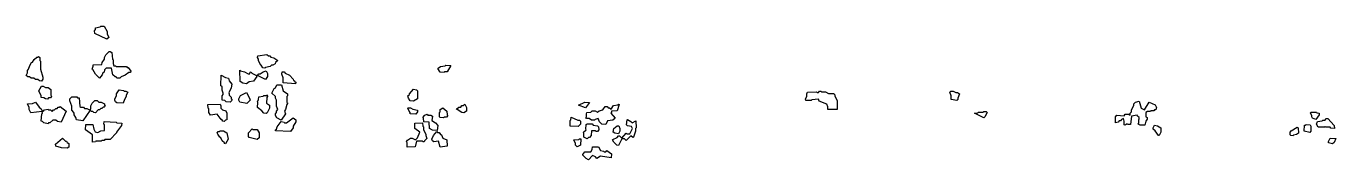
# Model space of a CAD drawing. Header units: millimetres. Extents: x 0 to 9379, y 0 to 958.
import ezdxf

# ---------------------------------------------------------------- set-up
doc = ezdxf.new("R2010")
doc.units = ezdxf.units.MM
doc.layers.add('Y', color=7, linetype='Continuous')

msp = doc.modelspace()

# ---------------------------------------------------------------- linework, layer by layer
at = {"layer": 'Y'}
for points in [[(490.7, 906.3), (488.6, 924.5), (497.2, 934.9), (497.2, 945.3), (529.4, 953.1), (533.6, 958.3), (559.5, 958.3), (578.8, 919.3), (578.8, 903.8), (591.7, 877.9), (576.6, 864.8), (490.7, 906.3)], [(477.9, 647.4), (471.4, 650), (480, 670.8), (480, 681.2), (542.2, 683.8), (544.3, 696.7), (561.5, 722.6), (561.5, 732.9), (570, 753.7), (593.7, 777), (602.3, 777), (613.1, 769.2), (617.4, 722.6), (621.7, 717.4), (621.7, 691.5), (628.1, 673.4), (640.9, 673.4), (645.2, 668.3), (718, 668.3), (722.3, 663.1), (730.9, 663.1), (750.2, 634.5), (748.1, 626.6), (735.2, 626.6), (709.5, 605.9), (679.5, 595.6), (670.9, 585.2), (649.3, 585.2), (645.1, 595.6), (636.5, 595.6), (621.5, 608.6), (610.8, 657.7), (572.3, 657.7), (561.6, 644.8), (557.4, 629.3), (548.8, 624.1), (544.5, 608.6), (525.1, 585.2), (497.2, 613.7), (477.9, 647.4)], [(1694.3, 660.3), (1683.6, 678.4), (1677.2, 681), (1664.3, 712.2), (1664.3, 722.5), (1655.7, 732.9), (1657.9, 745.9), (1722.3, 756.3), (1735.2, 745.9), (1743.7, 745.9), (1752.3, 735.6), (1773.7, 730.4), (1801.7, 712.2), (1784.5, 696.6), (1782.4, 688.8), (1765.2, 678.4), (1756.6, 678.4), (1748, 668.1), (1713.7, 662.9), (1709.4, 657.7), (1694.3, 660.3)], [(83.7, 574.8), (66.5, 574.8), (53.7, 585.2), (36.5, 585.2), (23.7, 595.6), (10.8, 595.6), (0, 603.4), (8.6, 624.2), (8.6, 639.7), (17.2, 650.1), (25.7, 676), (38.6, 696.7), (45.1, 699.3), (57.9, 720), (75.1, 735.6), (83.6, 735.6), (88, 740.8), (98.8, 732.9), (98.8, 712.2), (103.1, 707), (103.1, 650.1), (120.2, 593.1), (120.2, 577.5), (109.4, 564.5), (94.4, 567.1), (83.7, 574.8)], [(2964.4, 629.2), (2947.1, 655.2), (2949.3, 657.9), (2966.5, 668.3), (3000.8, 673.4), (3005.1, 678.6), (3041.7, 676), (3013.7, 631.8), (2996.6, 631.8), (2992.3, 626.6), (2964.4, 629.2)], [(1411.5, 468.8), (1411.5, 479.1), (1402.9, 499.8), (1402.9, 525.7), (1394.3, 530.9), (1396.5, 606.2), (1426.6, 590.6), (1448.1, 585.4), (1454.5, 567.2), (1471.7, 541.3), (1467.4, 515.4), (1450.2, 479.2), (1454.5, 474), (1454.5, 463.6), (1467.4, 448.1), (1467.4, 437.8), (1476, 427.3), (1460.9, 414.3), (1432.9, 416.9), (1422.2, 424.7), (1402.9, 427.3), (1402.9, 458.5), (1411.5, 468.8)], [(1533.7, 637.2), (1563.7, 632), (1589.4, 616.5), (1602.2, 616.5), (1604.3, 629.4), (1610.9, 632), (1615.2, 621.6), (1645.2, 606.1), (1651.7, 598.3), (1628, 564.5), (1598, 559.3), (1576.6, 543.8), (1550.8, 549), (1531.5, 561.9), (1529.3, 642.6), (1533.7, 637.2)], [(1666.5, 616.5), (1675.1, 616.5), (1696.5, 632), (1718, 637.2), (1728.8, 619), (1728.8, 598.2), (1713.7, 574.8), (1655.7, 603.4), (1666.5, 616.5)], [(1831.4, 613.8), (1833.6, 632), (1846.6, 632), (1855.2, 621.6), (1885.2, 606.1), (1913.1, 577.6), (1915.2, 569.8), (1921.6, 567.3), (1923.8, 559.5), (1930.2, 556.9), (1928.1, 543.8), (1840, 551.6), (1840, 587.9), (1831.4, 613.8)], [(107.2, 448), (107.2, 458.4), (90, 494.7), (109.4, 528.4), (122.3, 528.4), (139.4, 518.1), (156.6, 518.1), (175.9, 505.1), (175.9, 463.6), (180.2, 453.2), (173.7, 445.4), (160.9, 445.4), (152.3, 435), (137.2, 437.6), (126.5, 445.4), (107.2, 448)], [(634.3, 437.7), (647.2, 458.5), (647.2, 474), (666.5, 502.6), (696.6, 497.4), (700.9, 492.2), (713.7, 492.2), (728.8, 484.4), (715.9, 463.6), (715.9, 453.2), (703.1, 432.5), (694.5, 406.5), (649.4, 409.1), (638.6, 416.9), (634.3, 427.3), (634.3, 437.7)], [(1600.2, 442.9), (1604.5, 427.3), (1580.9, 403.9), (1529.3, 414.3), (1522.9, 427.3), (1522.9, 437.7), (1533.6, 461.1), (1576.6, 481.9), (1600.2, 442.9)], [(1792.9, 427.3), (1784.3, 442.9), (1784.3, 453.2), (1758.6, 479.1), (1775.8, 510.3), (1784.3, 515.5), (1795.1, 538.8), (1829.5, 538.8), (1840.2, 494.7), (1870.2, 474), (1870.2, 458.4), (1865.9, 453.2), (1865.9, 411.9), (1874.6, 406.7), (1865.9, 396.2), (1857.4, 360), (1848.8, 349.7), (1857.4, 329), (1825.2, 284.8), (1795.1, 300.4), (1784.3, 318.6), (1784.3, 329), (1792.9, 339.4), (1792.9, 349.7), (1801.4, 360.1), (1792.9, 385.9), (1792.9, 427.3)], [(2750.1, 422.1), (2737.2, 442.9), (2732.9, 458.5), (2745.7, 468.8), (2745.7, 474), (2773.7, 507.7), (2795.2, 502.5), (2801.7, 494.7), (2801.7, 437.7), (2773.7, 419.5), (2750.1, 422.1)], [(5740, 359.9), (5740, 380.7), (5733.6, 398.8), (5677.9, 419.5), (5673.6, 435), (5626.6, 429.9), (5622.3, 424.7), (5583.6, 424.7), (5581.4, 437.7), (5590, 453.3), (5590, 474), (5594.3, 484.4), (5660.9, 487), (5665.2, 481.8), (5673.6, 481.8), (5682.2, 492.2), (5690.9, 492.2), (5695.2, 487), (5725.1, 487), (5746.6, 476.7), (5780.9, 476.7), (5789.5, 471.4), (5791.6, 458.5), (5808.8, 422.2), (5808.8, 359.9), (5740, 359.9)], [(6624.3, 432.5), (6624.3, 458.4), (6615.7, 484.3), (6622.2, 492.2), (6639.4, 492.2), (6656.6, 481.8), (6669.4, 481.8), (6684.5, 474), (6671.7, 442.9), (6671.7, 432.5), (6665.2, 424.7), (6624.3, 432.5)], [(32.2, 336.6), (21.5, 360), (21.5, 375.5), (8.5, 401.6), (45.1, 404.2), (66.6, 414.5), (92.3, 378.2), (107.4, 365.3), (109.5, 357.5), (122.3, 347.2), (130.8, 357.5), (156.6, 362.7), (160.9, 357.5), (173.7, 357.5), (186.5, 347.2), (195.1, 357.5), (203.6, 357.5), (212.2, 367.9), (220.8, 367.9), (229.4, 378.3), (237.9, 378.3), (242.2, 383.5), (287.4, 349.7), (250.9, 269.3), (225.1, 274.5), (212.2, 284.8), (190.9, 284.8), (169.4, 264.1), (160.9, 264.1), (156.6, 258.9), (126.5, 264.1), (117.9, 274.5), (107.2, 277.1), (111.5, 329), (115.7, 334.2), (113.6, 347), (32.2, 336.6)], [(325.7, 354.8), (325.7, 385.9), (312.9, 422.2), (312.9, 437.8), (327.9, 450.8), (362.3, 450.8), (366.6, 445.6), (379.5, 445.6), (383.8, 383.4), (392.3, 378.3), (409.5, 378.3), (418, 367.9), (435.1, 367.9), (458.8, 354.9), (405.2, 279.7), (360, 287.4), (355.7, 303), (342.9, 323.8), (342.9, 334.1), (332.2, 352.2), (325.7, 354.8)], [(462.9, 365.3), (462.9, 386), (471.5, 406.7), (490.8, 424.9), (508, 424.9), (520.9, 414.5), (538, 414.5), (561.7, 401.5), (561.7, 391.1), (566, 385.9), (559.5, 378.1), (550.9, 378.1), (542.3, 367.7), (533.7, 367.7), (525.2, 357.3), (516.6, 357.3), (495.2, 336.6), (484.4, 339.2), (477.9, 347), (465.1, 347), (458.6, 360.1), (462.9, 365.3)], [(1300, 396.4), (1388, 399), (1394.5, 386), (1394.5, 370.4), (1405.2, 357.5), (1430.9, 352.4), (1437.4, 334.2), (1437.4, 287.5), (1426.6, 284.9), (1418, 274.5), (1407.2, 277.1), (1400.8, 290), (1396.5, 290), (1366.5, 326.3), (1319.4, 321.1), (1308.6, 339.3), (1308.6, 365.2), (1304.3, 370.4), (1300, 396.4)], [(1666.5, 450.7), (1696.5, 455.9), (1700.8, 461.1), (1722.2, 461.1), (1726.6, 466.4), (1728.8, 453.2), (1724.5, 448), (1720.2, 406.7), (1741.7, 391.2), (1741.7, 370.4), (1726.6, 336.7), (1718, 331.5), (1702.9, 334.1), (1687.9, 352.2), (1655.7, 375.5), (1660, 411.8), (1655.7, 417), (1664.3, 432.6), (1666.5, 450.7)], [(3118.7, 339.2), (3079.9, 365.3), (3090.8, 367.9), (3099.4, 378.3), (3112.2, 378.3), (3120.8, 388.6), (3129.4, 388.6), (3142.3, 399), (3153.1, 375.6), (3153.1, 349.6), (3133.7, 336.6), (3118.7, 339.2)], [(4000.8, 414.5), (4033.2, 411.9), (4005.2, 372.9), (3955.6, 391.1), (4000.8, 414.5)], [(4095.1, 295.2), (4073.7, 290), (4069.5, 284.8), (4048, 284.8), (4030.8, 295.2), (4013.6, 295.2), (4007.1, 303.1), (4011.5, 308.3), (4011.5, 329), (4015.8, 339.4), (4043.6, 342), (4052.2, 352.4), (4073.7, 352.4), (4090.8, 342), (4103.7, 352.4), (4129.3, 357.5), (4146.5, 383.4), (4159.5, 383.4), (4168, 373.1), (4176.6, 373.1), (4189.4, 362.8), (4206.5, 388.6), (4236.5, 393.8), (4240.8, 399), (4247.4, 396.3), (4232.3, 352.2), (4191.7, 349.6), (4191.7, 339.3), (4187.4, 334.1), (4217.4, 297.9), (4215.2, 295.2), (4202.3, 284.9), (4163.8, 279.7), (4150.9, 253.8), (4122.9, 256.4), (4105.8, 271.9), (4095.1, 295.2)], [(7864.3, 277.2), (7857.9, 295.2), (7845.2, 290), (7836.6, 279.7), (7828, 279.7), (7819.5, 269.3), (7802.2, 264.1), (7800, 308.3), (7810.8, 321.3), (7862.2, 316.1), (7870.8, 326.5), (7896.6, 326.5), (7905, 321.4), (7907.2, 334.2), (7915.7, 344.5), (7915.7, 354.9), (7932.9, 391.1), (7932.9, 401.5), (7943.6, 414.5), (7969.5, 419.7), (7984.5, 370.5), (8007.9, 357.6), (8042.2, 414.5), (8085.2, 393.8), (8095.9, 375.6), (8089.5, 357.3), (8080.9, 357.3), (8076.6, 352.2), (8055.2, 352.2), (8050.9, 347), (8029.4, 347), (8018.8, 339.3), (8018.8, 308.3), (8027.4, 303.1), (8027.4, 292.7), (8018.8, 277.1), (8012.3, 248.6), (7978, 248.6), (7962.8, 256.4), (7967.2, 261.7), (7967.2, 287.6), (7971.5, 292.8), (7971.5, 303), (7958.6, 313.4), (7956.5, 321.1), (7915.9, 313.3), (7909.5, 253.8), (7887.9, 253.8), (7883.7, 258.9), (7870.9, 248.6), (7864.3, 251.2), (7864.3, 277.2)], [(1910.8, 300.6), (1930.2, 287.6), (1930.2, 272), (1913.1, 240.9), (1913.1, 230.5), (1893.7, 202), (1786.5, 207.2), (1784.3, 215.1), (1792.9, 220.3), (1797.2, 235.8), (1825.1, 274.7), (1846.6, 269.5), (1850.9, 264.3), (1863.7, 264.3), (1910.8, 300.6)], [(2750, 339.3), (2741.5, 349.6), (2732.9, 370.4), (2735.1, 373.1), (2752.3, 373.1), (2769.4, 362.7), (2801.7, 354.9), (2801.7, 344.5), (2790.9, 326.3), (2750, 328.9), (2750, 339.3)], [(2848.6, 271.9), (2844.3, 297.9), (2840, 303.1), (2855.1, 321.3), (2872.3, 326.5), (2876.6, 321.3), (2898, 321.3), (2908.8, 313.5), (2904.5, 282.4), (2932.3, 264.3), (2947.4, 246.1), (2943.1, 209.8), (2910.8, 212.4), (2887.2, 225.3), (2885, 269.3), (2848.6, 271.9)], [(2960, 339.4), (2964.3, 344.5), (2964.3, 360.1), (2983.7, 373.1), (3011.6, 349.7), (3015.9, 323.8), (3020.3, 318.6), (3009.5, 305.6), (2992.3, 305.6), (2988, 300.4), (2964.4, 303), (2960, 308.2), (2960, 339.4)], [(3902.2, 305.8), (3949.4, 285), (3962.3, 285), (3968.8, 277.2), (3968.8, 256.4), (3953.7, 238.2), (3895.7, 240.8), (3895.7, 282.4), (3900, 287.6), (3902.2, 305.8)], [(4240.8, 171.1), (4249.4, 171.1), (4266.5, 155.6), (4296.6, 191.9), (4300.9, 186.7), (4322.2, 186.7), (4341.4, 225.4), (4335.1, 238.3), (4305.1, 243.4), (4298.6, 251.3), (4302.9, 287.6), (4305.1, 290.3), (4330.9, 274.7), (4339.4, 264.4), (4365.2, 279.9), (4367.4, 230.5), (4363.1, 225.4), (4363.1, 204.7), (4350.2, 163.2), (4343.7, 160.5), (4330.8, 170.9), (4296.6, 139.8), (4283.7, 150.2), (4266.6, 150.2), (4240.9, 103.6), (4230.1, 106.2), (4208.6, 126.9), (4200, 142.5), (4202.2, 145.2), (4232.2, 160.7), (4240.8, 171.1)], [(6791.2, 334.2), (6815.1, 336.8), (6819.4, 342), (6853.6, 342), (6857.9, 347.2), (6875.2, 347.2), (6881.7, 339.3), (6864.5, 308.2), (6858, 300.4), (6791.2, 334.2)], [(9207.2, 308.2), (9207.2, 318.6), (9198.6, 334.1), (9200.8, 342), (9239.5, 342), (9243.7, 336.8), (9258.8, 334.2), (9258.8, 323.8), (9235.2, 290), (9211.5, 297.8), (9207.2, 308.2)], [(9307.9, 233.1), (9303.7, 238.2), (9299.5, 233.1), (9252.2, 233.1), (9241.4, 256.5), (9247.9, 274.7), (9282.2, 279.9), (9286.5, 285), (9303.6, 285), (9307.9, 295.4), (9320.9, 295.4), (9365.9, 246.2), (9370.2, 225.3), (9342.2, 227.9), (9337.9, 233.1), (9307.9, 233.1)], [(493.1, 199.6), (512.2, 197), (533.7, 207.4), (561.5, 210), (561.5, 251.3), (557.2, 256.4), (559.3, 274.7), (645.2, 269.5), (649.5, 264.3), (686, 261.7), (681.6, 246.1), (647.4, 199.5), (647.4, 194.3), (602.3, 145), (563.7, 145), (559.5, 139.8), (542.3, 139.8), (538, 134.7), (499.5, 134.7), (495.2, 129.5), (475.7, 126.9), (475.7, 178.7), (424.3, 215), (426.5, 254), (478.1, 254), (484.5, 220.2), (493.1, 199.6)], [(1383.6, 202.2), (1387.9, 207.4), (1413.7, 207.4), (1437.4, 194.4), (1445.9, 147.7), (1426.6, 113.9), (1420, 116.6), (1420, 121.8), (1402.9, 137.3), (1394.3, 158), (1385.8, 163.2), (1372.9, 183.9), (1368.6, 194.3), (1375.1, 202.2), (1383.6, 202.2)], [(1653.7, 145), (1597.9, 160.6), (1591.5, 168.4), (1591.5, 194.4), (1619.4, 223), (1623.7, 217.7), (1653.7, 217.7), (1668.8, 194.4), (1668.8, 158), (1653.7, 145)], [(2730.8, 140), (2752.2, 155.6), (2765.2, 155.6), (2782.3, 145.2), (2790.8, 145.2), (2801.5, 158.1), (2818.6, 199.5), (2784.3, 225.3), (2784.3, 261.7), (2838.1, 264.3), (2840.2, 241), (2844.5, 235.8), (2844.5, 215.1), (2861.7, 184), (2861.7, 173.6), (2870.2, 152.9), (2853.1, 137.3), (2850.9, 129.5), (2842.2, 129.5), (2837.9, 134.7), (2795.2, 134.7), (2786.6, 93.2), (2728.6, 90.6), (2728.6, 121.8), (2724.3, 132.2), (2730.8, 140)], [(2908.6, 137.3), (2904.3, 147.7), (2917.2, 173.7), (2940.8, 202.2), (2945.2, 197), (2958, 197), (2966.6, 181.5), (2973.1, 178.9), (2983.8, 155.6), (3011.6, 142.6), (3013.8, 98.4), (2964.3, 90.6), (2953.6, 134.7), (2919.4, 129.5), (2908.6, 137.3)], [(4009.3, 253.9), (4018, 259.2), (4052.3, 259.2), (4060.9, 248.8), (4090.9, 243.6), (4097.4, 235.8), (4101.7, 215), (4090.9, 202), (4082.2, 202), (4077.9, 207.2), (4048.1, 207.2), (4045.9, 173.6), (4035.2, 160.6), (4026.6, 160.6), (4018, 150.2), (3994.3, 163.2), (3994.3, 189.1), (3990, 199.5), (4011.4, 215.1), (4007.2, 220.2), (4009.3, 253.9)], [(4245.2, 243.6), (4251.7, 225.4), (4251.7, 204.7), (4240.9, 186.4), (4215.1, 191.6), (4204.3, 199.5), (4208.6, 225.4), (4232.2, 243.6), (4245.2, 243.6)], [(8085, 207.2), (8070, 220.2), (8070, 230.6), (8080.8, 248.8), (8102.3, 243.6), (8125.9, 230.6), (8125.9, 199.5), (8113, 173.5), (8108.6, 173.5), (8085, 207.2)], [(9059.3, 207.3), (9102.3, 233.3), (9108.8, 230.6), (9110.9, 191.7), (9098, 181.3), (9076.6, 176.1), (9072.3, 170.9), (9057.2, 173.5), (9052.9, 178.8), (9052.9, 199.5), (9059.3, 207.3)], [(9166.5, 254), (9194.5, 251.4), (9198.8, 241), (9198.8, 204.6), (9192.3, 196.8), (9151.4, 204.6), (9153.6, 248.8), (9162.2, 248.8), (9166.5, 254)], [(293.8, 124.5), (304.5, 116.7), (304.5, 90.7), (293.7, 82.9), (253, 85.5), (212.2, 98.4), (210, 111.5), (259.4, 155.6), (280.9, 134.9), (289.5, 134.9), (293.8, 124.5)], [(3970.9, 150.4), (3968.8, 106.2), (3945.1, 93.2), (3934.3, 106.3), (3934.3, 116.6), (3921.4, 142.6), (3957.9, 145.2), (3962.2, 150.4), (3970.9, 150.4)], [(9378.8, 153), (9368.1, 124.4), (9355.1, 113.9), (9327.2, 121.7), (9327.2, 132.2), (9337.9, 155.6), (9378.8, 153)], [(4054.3, 75.2), (4056.5, 93.4), (4099.5, 93.4), (4112.3, 67.5), (4133.7, 62.4), (4138, 57.2), (4150.8, 57.2), (4159.4, 67.6), (4191.7, 44.2), (4189.5, 15.5), (4112.3, 25.9), (4086.5, 10.4), (4077.9, 20.8), (4056.6, 31.1), (4026.6, 0), (4009.3, 10.4), (3985.7, 33.7), (3985.7, 39), (4000.8, 57.2), (4043.6, 57.2), (4054.3, 75.2)]]:
    msp.add_lwpolyline(points, close=True, dxfattribs=at)

doc.saveas('drawing.dxf')
